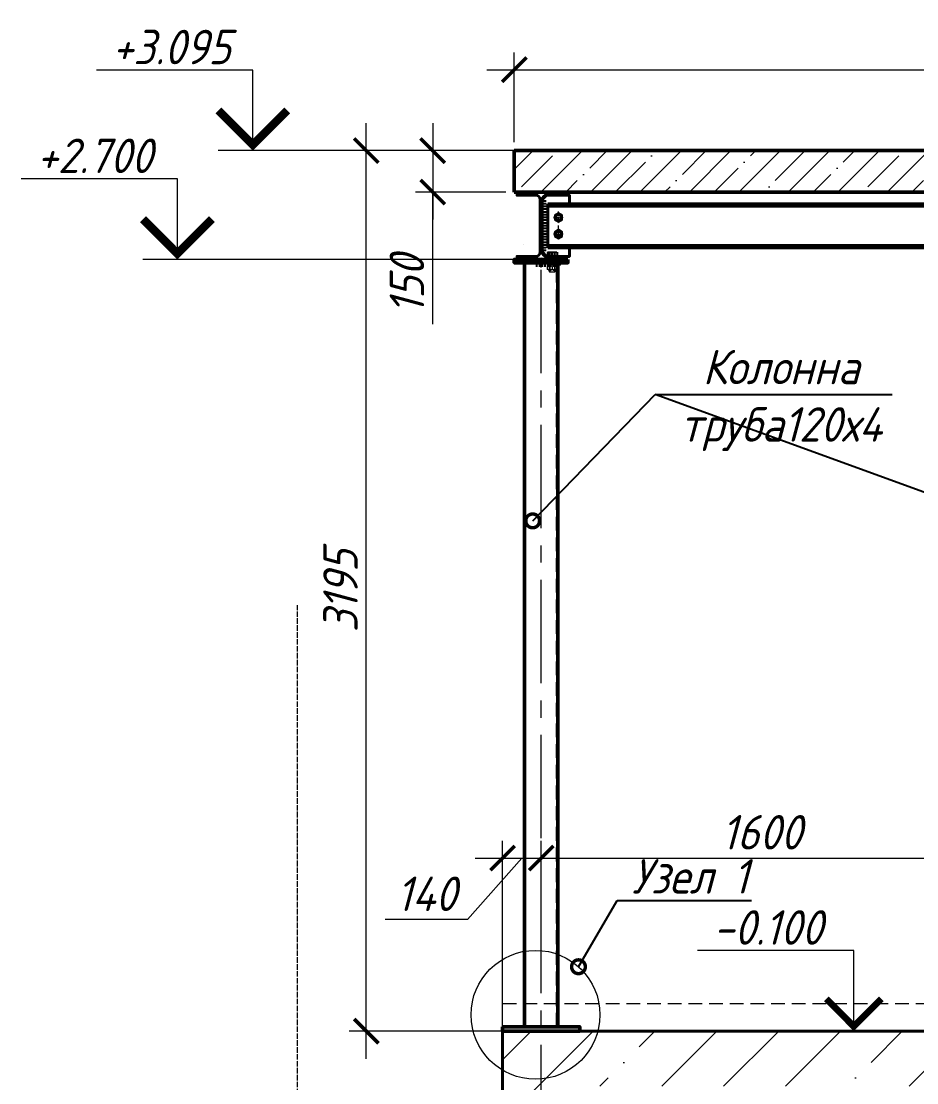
# Model space of a CAD drawing. Header units: millimetres. Extents: x 504091 to 2165846, y 135022 to 442887.
# Drawn here: x 885567 to 888819, y 245368 to 249219 of the extents above; entities that cross this region are included whole.
import ezdxf
from ezdxf import colors
from ezdxf.entities.mleader import LeaderData, LeaderLine
from ezdxf.math import Vec2, Vec3

# ---------------------------------------------------------------- set-up
doc = ezdxf.new("R2010")
doc.units = ezdxf.units.MM
for name, pattern in [('( Dashed )', [0.75, 0.5, -0.25]), ('ADSK_Линия сетки', [25, 20, -2.5, 0, -2.5]), ('CENTER2', [1.125, 0.75, -0.125, 0.125, -0.125]), ('осеваяX2', [4, 2.5, -0.5, 0.5, -0.5])]:
    doc.linetypes.add(name, pattern=pattern)
doc.layers.get('Defpoints').update_dxf_attribs({"color": 255})
for name, color, linetype in [('PDF _Геометрия', 7, 'Continuous'), ('PDF _Сплошная заливка', 7, 'Continuous'), ('SGRAND', 7, 'Continuous'), ('металл', 124, 'Continuous')]:
    doc.layers.add(name, color=color, linetype=linetype)
for name, color, linetype, lineweight in [('Лестницы', 7, 'Continuous', 18), ('Монолит тонкий', 204, 'Continuous', 9), ('Оси', 165, 'осеваяX2', 13), ('Размер', 7, 'Continuous', 13), ('размеры', 7, 'Continuous', 9), ('Размеры КР', 164, 'Continuous', 9)]:
    doc.layers.add(name, color=color, linetype=linetype, lineweight=lineweight)
doc.styles.add('GOST 2.304_new', font='isocpeur.ttf', dxfattribs={"width": 0.9, "oblique": 15})
doc.dimstyles.new('SPDS 1_50', dxfattribs={"dimscale": 50, "dimtxt": 2.5, "dimasz": 1.77, "dimexe": 1.25, "dimexo": 0.625, "dimtad": 1, "dimdec": 0, "dimrnd": 0.001, "dimzin": 9, "dimtxsty": 'GOST 2.304_new', "dimblk": 'ARCHTICK', "dimcen": 2.5, "dimdle": 2, "dimclrt": 256, "dimadec": 0, "dimazin": 2, "dimtfac": 0.75, "dimtdec": 0, "dimtmove": 1, "dimatfit": 3, "dimfxl": 0, "dimtolj": 1, "dimlwd": 9, "dimlwe": 9, "dimarcsym": 0})

# ---------------------------------------------------------------- blocks, each defined once
blk = doc.blocks.new('_ArchTick')
at = {"color": 0, "linetype": 'ByBlock', "const_width": 0.15}
blk.add_lwpolyline([(-0.5, -0.5), (0.5, 0.5)], dxfattribs=at)
blk = doc.blocks.new('*D1295')
at = {"layer": 'Defpoints', "color": 0, "lineweight": 20, "transparency": 16777216}
for p in [(887454.9, 246182.9), (887454.9, 245989.9), (887314.9, 245555.1)]:
    blk.add_point(p, dxfattribs=at)
at = {"layer": 'Размеры КР', "color": 0, "lineweight": 9, "transparency": 16777216}
for p, q in [((887314.9, 245586.4), (887314.9, 246245.4)), ((887454.9, 246021.1), (887454.9, 246245.4)), ((887384.9, 246182.9), (887187.4, 245959.7)), ((887214.9, 246182.9), (887554.9, 246182.9)), ((887187.4, 245959.7), (886888.9, 245959.7))]:
    blk.add_line(p, q, dxfattribs=at)
at = {"layer": 'Размеры КР', "color": 0, "lineweight": 9, "transparency": 16777216, "xscale": 88.5, "yscale": 88.5, "zscale": 88.5, "rotation": 180}
blk.add_blockref('_ArchTick', (887314.9, 246182.9), dxfattribs=at)
at = {"layer": 'Размеры КР', "color": 0, "lineweight": 9, "transparency": 16777216, "xscale": 88.5, "yscale": 88.5, "zscale": 88.5}
blk.add_blockref('_ArchTick', (887454.9, 246182.9), dxfattribs=at)
at = {"layer": 'Размеры КР', "lineweight": 20, "transparency": 16777216, "insert": (887038.2, 246053.4), "char_height": 125, "attachment_point": 5, "style": 'GOST 2.304_new'}
blk.add_mtext('\\A1;140', dxfattribs=at)
blk = doc.blocks.new('*D1296')
at = {"layer": 'Defpoints', "color": 0, "lineweight": 20, "transparency": 16777216}
for p in [(889054.9, 246182.9), (889054.9, 245905), (887454.9, 245865.1)]:
    blk.add_point(p, dxfattribs=at)
at = {"layer": 'Размеры КР', "color": 0, "lineweight": 9, "transparency": 16777216}
for p, q in [((887454.9, 245896.4), (887454.9, 246245.4)), ((889054.9, 245936.3), (889054.9, 246245.4)), ((887354.9, 246182.9), (889154.9, 246182.9))]:
    blk.add_line(p, q, dxfattribs=at)
at = {"layer": 'Размеры КР', "color": 0, "lineweight": 9, "transparency": 16777216, "xscale": 88.5, "yscale": 88.5, "zscale": 88.5, "rotation": 180}
blk.add_blockref('_ArchTick', (887454.9, 246182.9), dxfattribs=at)
at = {"layer": 'Размеры КР', "color": 0, "lineweight": 9, "transparency": 16777216, "xscale": 88.5, "yscale": 88.5, "zscale": 88.5}
blk.add_blockref('_ArchTick', (889054.9, 246182.9), dxfattribs=at)
at = {"layer": 'Размеры КР', "lineweight": 20, "transparency": 16777216, "insert": (888254.9, 246276.6), "char_height": 125, "attachment_point": 5, "style": 'GOST 2.304_new'}
blk.add_mtext('\\A1;1600', dxfattribs=at)
blk = doc.blocks.new('*D1349')
at = {"layer": 'Defpoints', "color": 0, "lineweight": 20, "transparency": 16777216}
for p in [(892812.3, 249043.6), (887357.4, 248749.8), (892812.3, 248749.8)]:
    blk.add_point(p, dxfattribs=at)
at = {"layer": 'Размеры КР', "color": 0, "lineweight": 9, "transparency": 16777216}
for p, q in [((887357.4, 248781), (887357.4, 249106.1)), ((892812.3, 248781), (892812.3, 249106.1)), ((887257.4, 249043.6), (892912.3, 249043.6))]:
    blk.add_line(p, q, dxfattribs=at)
at = {"layer": 'Размеры КР', "color": 0, "lineweight": 9, "transparency": 16777216, "xscale": 88.5, "yscale": 88.5, "zscale": 88.5, "rotation": 180}
blk.add_blockref('_ArchTick', (887357.4, 249043.6), dxfattribs=at)
at = {"layer": 'Размеры КР', "color": 0, "lineweight": 9, "transparency": 16777216, "xscale": 88.5, "yscale": 88.5, "zscale": 88.5}
blk.add_blockref('_ArchTick', (892812.3, 249043.6), dxfattribs=at)
at = {"layer": 'Размеры КР', "lineweight": 20, "transparency": 16777216, "insert": (890084.9, 249137.3), "char_height": 125, "attachment_point": 5, "style": 'GOST 2.304_new'}
blk.add_mtext('\\A1;5455', dxfattribs=at)
blk = doc.blocks.new('*D1350')
at = {"layer": 'Defpoints', "color": 0, "lineweight": 20, "transparency": 16777216}
for p in [(887357.4, 248749.8), (887061.2, 248599.6), (887357.4, 248599.6)]:
    blk.add_point(p, dxfattribs=at)
at = {"layer": 'Размеры КР', "color": 0, "lineweight": 9, "transparency": 16777216}
for p, q in [((887061.2, 248849.8), (887061.2, 248499.6)), ((887326.2, 248749.8), (886998.7, 248749.8)), ((887326.1, 248599.6), (886998.7, 248599.6)), ((887061.2, 248119.9), (887061.2, 248599.6))]:
    blk.add_line(p, q, dxfattribs=at)
at = {"layer": 'Размеры КР', "color": 0, "lineweight": 9, "transparency": 16777216, "xscale": 88.5, "yscale": 88.5, "zscale": 88.5}
for p, rotation in [((887061.2, 248749.8), 90), ((887061.2, 248599.6), 270)]:
    blk.add_blockref('_ArchTick', p, dxfattribs=dict(at, rotation=rotation))
at = {"layer": 'Размеры КР', "lineweight": 20, "transparency": 16777216, "insert": (886967.5, 248263.5), "char_height": 125, "attachment_point": 5, "rotation": 90, "style": 'GOST 2.304_new'}
blk.add_mtext('\\A1;150', dxfattribs=at)
blk = doc.blocks.new('*D1355')
at = {"layer": 'Defpoints', "color": 0, "lineweight": 20, "transparency": 16777216}
for p in [(886820, 248749.8), (887860.4, 248749.8), (887777.2, 245555.1)]:
    blk.add_point(p, dxfattribs=at)
at = {"layer": 'Размеры КР', "color": 0, "lineweight": 9, "transparency": 16777216}
for p, q in [((886820, 245455.1), (886820, 248849.8)), ((887829.1, 248749.8), (886757.5, 248749.8)), ((887746, 245555.1), (886757.5, 245555.1))]:
    blk.add_line(p, q, dxfattribs=at)
at = {"layer": 'Размеры КР', "color": 0, "lineweight": 9, "transparency": 16777216, "xscale": 88.5, "yscale": 88.5, "zscale": 88.5}
for p, rotation in [((886820, 248749.8), 90), ((886820, 245555.1), 270)]:
    blk.add_blockref('_ArchTick', p, dxfattribs=dict(at, rotation=rotation))
at = {"layer": 'Размеры КР', "lineweight": 20, "transparency": 16777216, "insert": (886726.3, 247152.5), "char_height": 125, "attachment_point": 5, "rotation": 90, "style": 'GOST 2.304_new'}
blk.add_mtext('\\A1;3195', dxfattribs=at)
blk = doc.blocks.new('_DotSmall')
at = {"color": 0, "linetype": 'ByBlock', "lineweight": 35, "const_width": 0.5}
blk.add_lwpolyline([(-0.0625, 0, 1), (0.0625, 0, 1)], format="xyb", close=True, dxfattribs=at)

msp = doc.modelspace()

# ---------------------------------------------------------------- hatches: boundary and pattern name
at = {"layer": 'SGRAND', "lineweight": 20}
h = msp.add_hatch(dxfattribs=at)
h.set_pattern_fill('ANSI35', color=256, scale=20)
h.paths.add_polyline_path([(887357.416, 248749.7753), (892812.3228, 248749.7753), (892812.3228, 248598.6437), (887357.416, 248598.6437)])
h = msp.add_hatch(dxfattribs=at)
h.set_pattern_fill('ANSI35', color=256, scale=50)
h.paths.add_polyline_path([(888974.8849, 245555.1421), (888974.8849, 245355.1421), (889984.8694, 245355.1421), (889984.8694, 243155.1421), (890184.8694, 243155.1421), (890184.8694, 245355.1421), (892654.8694, 245355.1421), (892654.8694, 243155.1421), (892854.8694, 243155.1421), (892854.8694, 245555.1421)])
h.paths.add_polyline_path([(888974.8849, 245555.1421), (887314.8694, 245555.1421), (887314.8694, 243155.1421), (887514.8694, 243155.1421), (887514.8694, 245355.1421), (888974.8849, 245355.1421)])
h.paths.add_polyline_path([(888426.2842, 243155.1421), (887514.8694, 243155.1421), (887314.8694, 243155.1421), (887014.8694, 243155.1421), (887014.8694, 242855.1421), (888460.0268, 242855.1421)])
h.paths.add_polyline_path([(893069.8755, 243155.1421), (892854.8694, 243155.1421), (892654.8694, 243155.1421), (890184.8694, 243155.1421), (889984.8694, 243155.1421), (888426.2842, 243155.1421), (888460.0268, 242855.1421), (893069.8755, 242855.1421)])
h.paths.add_polyline_path([(893154.8694, 243155.1421), (893069.8755, 243155.1421), (893069.8755, 242855.1421), (893154.8694, 242855.1421)])

# ---------------------------------------------------------------- linework, layer by layer
at = {"layer": 'PDF _Геометрия', "lineweight": 40}
for p, q in [((889031.1866, 248557.2122), (887478.5677, 248557.2122)), ((887478.5677, 248557.2122), (887478.5677, 248397.2489)), ((887478.5677, 248557.2122), (887478.5677, 248397.2489)), ((887478.5677, 248397.2489), (889031.1866, 248397.2489))]:
    msp.add_line(p, q, dxfattribs=at)
for points in [[(887435.5088, 248587.9537), (887367.3762, 248587.9537), (887367.3762, 248598.9565), (887542.3626, 248598.9565), (887542.3626, 248587.9537), (887474.4416, 248587.9537)], [(887557.3856, 248397.2489), (887557.3856, 248365.994), (887474.23, 248365.994), (887458.3607, 248382.075), (887458.3607, 248572.0843), (887474.23, 248587.9537), (887557.3856, 248587.9537), (887557.3856, 248557.2122)], [(887478.5677, 248548.7485), (889031.1866, 248548.7485)], [(887478.5677, 248405.501), (889031.1866, 248405.501)], [(887474.4416, 248365.994), (887542.3626, 248365.994), (887542.3626, 248354.9913), (887367.3762, 248354.9913), (887367.3762, 248365.994), (887435.5088, 248365.994)]]:
    msp.add_lwpolyline(points, dxfattribs=at)
for points in [[(887435.5088, 248365.994, 0.402898642), (887451.3781, 248382.075), (887451.3781, 248572.0843, 0.414208609), (887435.403, 248588.1653)], [(887474.3358, 248588.1653, 0.414208609), (887458.3607, 248572.0843), (887458.3607, 248382.075, 0.406857093), (887474.4416, 248365.994)]]:
    msp.add_lwpolyline(points, format="xyb", dxfattribs=at)
at = {"layer": 'PDF _Геометрия', "lineweight": 9}
for points in [[(887542.3626, 248587.9537), (887474.4416, 248587.9537)], [(887517.8179, 248547.0558), (887517.8179, 248547.0558)], [(887508.0847, 248505.6445), (887508.0847, 248505.8561), (887507.8731, 248507.7605)], [(887508.0847, 248508.8184), (887508.2963, 248509.4532), (887508.7195, 248510.7227)], [(887508.9311, 248511.5691), (887509.7774, 248512.8387), (887510.2006, 248513.2618)], [(887510.8354, 248513.8966), (887511.047, 248514.3198), (887512.3165, 248515.1662)], [(887513.1629, 248515.8009), (887514.2209, 248516.4357), (887515.0672, 248516.6473)], [(887515.9136, 248516.8589), (887516.1252, 248516.8589), (887517.8179, 248517.0705)], [(887517.8179, 248516.4357), (887517.8179, 248528.9196)], [(887517.8179, 248510.088), (887517.8179, 248510.088)], [(887454.9752, 248475.8101), (887454.9752, 248492.7374)], [(887503.2181, 248507.1257), (887503.2181, 248507.1257)], [(887508.9311, 248502.8939), (887508.5079, 248503.9518), (887508.2963, 248504.7982)], [(887510.4122, 248500.3548), (887510.2006, 248500.5663), (887509.3543, 248502.0475)], [(887509.5658, 248507.1257), (887522.0498, 248507.1257)], [(887512.7397, 248498.4504), (887511.4702, 248499.2968), (887511.2586, 248499.72)], [(887515.4904, 248497.3925), (887514.8556, 248497.6041), (887513.5861, 248498.0272)], [(887518.4527, 248496.9693), (887516.76, 248497.1809), (887516.5484, 248497.1809)], [(887517.8179, 248491.4679), (887517.8179, 248503.9518)], [(887517.8179, 248485.1201), (887517.8179, 248485.1201)], [(887517.8179, 248466.2885), (887517.8179, 248478.7724)], [(887521.415, 248497.8157), (887520.357, 248497.3925), (887519.5107, 248497.1809)], [(887523.9541, 248499.0852), (887523.7425, 248498.8736), (887522.4729, 248498.0272)], [(887526.07, 248501.4127), (887525.2236, 248500.1432), (887524.8004, 248499.9316)], [(887527.3395, 248503.9518), (887527.128, 248503.317), (887526.7048, 248502.2591)], [(887527.9743, 248507.1257), (887527.7627, 248505.2214), (887527.7627, 248505.0098)], [(887528.1859, 248507.1257), (887528.1859, 248507.1257)], [(887505.334, 248447.0336), (887505.334, 248447.0336)], [(887508.0847, 248445.7641), (887507.8731, 248447.6684)], [(887508.0847, 248448.7264), (887508.2963, 248449.5728), (887508.7195, 248450.6307)], [(887508.9311, 248442.8018), (887508.5079, 248443.8598), (887508.2963, 248444.7061)], [(887508.9311, 248451.4771), (887509.7774, 248452.9582), (887510.2006, 248453.1698)], [(887510.4122, 248440.4743), (887510.2006, 248440.6859), (887509.3543, 248441.9554)], [(887510.8354, 248454.0162), (887511.047, 248454.2278), (887512.3165, 248455.2857)], [(887512.7397, 248438.57), (887511.4702, 248439.4163), (887511.2586, 248439.6279)], [(887511.6818, 248447.0336), (887524.1657, 248447.0336)], [(887513.1629, 248455.7089), (887514.2209, 248456.3437), (887515.0672, 248456.5553)], [(887515.4904, 248437.3004), (887514.8556, 248437.512), (887513.5861, 248437.9352)], [(887515.9136, 248456.7669), (887516.1252, 248456.7669), (887517.8179, 248456.9785)], [(887518.4527, 248437.0888), (887516.76, 248437.0888), (887516.5484, 248437.0888)], [(887517.8179, 248460.1523), (887517.8179, 248460.1523)], [(887517.8179, 248441.3207), (887517.8179, 248453.8046)], [(887517.8179, 248435.1845), (887517.8179, 248435.1845)], [(887521.415, 248437.7236), (887520.357, 248437.3004), (887519.5107, 248437.3004)], [(887523.9541, 248439.2048), (887523.7425, 248438.9932), (887522.4729, 248438.1468)], [(887526.07, 248441.3207), (887525.2236, 248440.2627), (887524.8004, 248439.8395)], [(887527.3395, 248444.0714), (887527.128, 248443.4366), (887526.7048, 248442.167)], [(887527.9743, 248447.0337), (887527.7627, 248445.1293), (887527.7627, 248444.9177)], [(887530.3018, 248447.0336), (887530.3018, 248447.0336)], [(887391.9209, 248410.2167), (887391.9209, 248410.2167)], [(887454.9752, 248375.9388), (887454.9752, 248400.9067)], [(887435.5088, 248365.994), (887367.3762, 248365.994)], [(887454.9752, 248363.4549), (887454.9752, 248363.4549)], [(887474.4416, 248365.994), (887542.3626, 248365.994)], [(887484.371, 248368.9563), (887484.371, 248365.994)], [(887484.7941, 248310.3454), (887484.7941, 248368.3216)], [(887504.6838, 248354.9913), (887484.7941, 248354.9913)], [(887486.0637, 248379.7475), (887486.0637, 248368.9563), (887486.0637, 248309.0759)], [(887494.7389, 248378.9011), (887494.7389, 248366.4172)], [(887494.7389, 248360.2811), (887494.7389, 248360.2811)], [(887494.7389, 248353.9333), (887494.7389, 248341.4494)], [(887503.4142, 248379.7475), (887503.4142, 248368.9563), (887503.4142, 248309.0759)], [(887504.6838, 248368.3216), (887504.6838, 248310.3454)], [(887505.3185, 248368.9563), (887505.3185, 248365.994)], [(887394.8832, 248343.1421), (887514.8556, 248343.1421)], [(887454.7481, 248325.7916), (887454.7481, 248350.971)], [(887454.9752, 248325.7916), (887454.9752, 248350.971)], [(887486.0637, 248350.971), (887486.0637, 248337.006)], [(887486.0637, 248332.9857), (887486.0637, 248319.0207)], [(887494.7389, 248335.1017), (887494.7389, 248335.1017)], [(887494.7389, 248328.9655), (887494.7389, 248316.4816)], [(887503.4142, 248350.971), (887503.4142, 248337.006)], [(887503.4142, 248332.9857), (887503.4142, 248319.0207)], [(887454.9752, 248313.3077), (887454.9752, 248313.3077)], [(887494.7389, 248310.1338), (887494.7389, 248310.1338)]]:
    msp.add_lwpolyline(points, dxfattribs=at)
at = {"layer": 'PDF _Геометрия', "lineweight": 25}
for points in [[(887473.3837, 248567.0061), (887458.3607, 248567.0061)], [(887473.3837, 248557.0613), (887458.3607, 248557.0613)], [(887473.3837, 248547.1165), (887458.3607, 248547.1165)], [(887473.3837, 248536.9601), (887458.3607, 248536.9601)], [(887473.3837, 248527.0153), (887458.3607, 248527.0153)], [(887473.3837, 248517.0705), (887458.3607, 248517.0705)], [(887473.3837, 248507.1257), (887458.3607, 248507.1257)], [(887473.3837, 248496.9693), (887458.3607, 248496.9693)], [(887473.3837, 248487.0245), (887458.3607, 248487.0245)], [(887473.3837, 248477.0797), (887458.3607, 248477.0797)], [(887473.3837, 248467.1349), (887458.3607, 248467.1349)], [(887473.3837, 248456.9785), (887458.3607, 248456.9785)], [(887473.3837, 248447.0337), (887458.3607, 248447.0337)], [(887473.3837, 248437.0888), (887458.3607, 248437.0888)], [(887473.3837, 248427.144), (887458.3607, 248427.144)], [(887473.3837, 248416.9876), (887458.3607, 248416.9876)], [(887473.3837, 248407.0428), (887458.3607, 248407.0428)], [(887473.3837, 248397.098), (887458.3607, 248397.098)], [(887473.3837, 248387.1532), (887458.3607, 248387.1532)], [(887483.313, 248381.0171), (887483.313, 248365.994)], [(887493.2578, 248381.0171), (887493.2578, 248365.994)], [(887503.2026, 248381.0171), (887503.2026, 248365.994)], [(887513.359, 248381.0171), (887513.359, 248365.994)], [(887439.7251, 248328.1191), (887439.7251, 248343.1421)], [(887449.8815, 248328.1191), (887449.8815, 248343.1421)], [(887459.8263, 248328.1191), (887459.8263, 248343.1421)], [(887469.7711, 248328.1191), (887469.7711, 248343.1421)], [(887479.7159, 248328.1191), (887479.7159, 248343.1421)], [(887489.8723, 248328.1191), (887489.8723, 248343.1421)], [(887499.8171, 248328.1191), (887499.8171, 248343.1421)], [(887509.762, 248328.1191), (887509.762, 248343.1421)]]:
    msp.add_lwpolyline(points, dxfattribs=at)
at = {"layer": 'PDF _Геометрия', "lineweight": 9}
for points in [[(887503.0065, 248498.4504), (887517.8179, 248489.7752), (887532.8409, 248498.4504), (887532.8409, 248515.8009), (887517.8179, 248524.2646), (887503.0065, 248515.8009)], [(887503.0065, 248438.3584), (887517.8179, 248429.6831), (887532.8409, 248438.3584), (887532.8409, 248455.7089), (887517.8179, 248464.3842), (887503.0065, 248455.7089)], [(887513.359, 248368.9563), (887513.359, 248365.994), (887476.3305, 248365.994), (887476.3305, 248368.9563)], [(887477.3884, 248379.7475), (887480.5623, 248381.6518), (887509.1272, 248381.6518), (887512.0895, 248379.7475), (887512.0895, 248368.9563), (887477.3884, 248368.9563)], [(887512.0895, 248332.9857), (887512.0895, 248319.0207), (887508.704, 248317.1164), (887480.9855, 248317.1164), (887477.3884, 248319.0207), (887477.3884, 248332.9857), (887480.9855, 248335.1017), (887508.704, 248335.1017), (887512.0895, 248337.006), (887512.0895, 248350.971), (887508.704, 248353.087), (887480.9855, 248353.087), (887477.3884, 248350.971), (887477.3884, 248337.006), (887480.9855, 248335.1017), (887508.704, 248335.1017)], [(887486.0637, 248309.0759), (887484.7941, 248310.3454), (887504.6838, 248310.3454), (887503.4142, 248309.0759)]]:
    msp.add_lwpolyline(points, close=True, dxfattribs=at)
at = {"layer": 'PDF _Геометрия', "lineweight": 25}
for points in [[(887512.3283, 248379.912, 0.204687576), (887503.5985, 248379.912, 0.102893989), (887486.2063, 248379.9167, 0.204687576), (887477.5727, 248379.912)], [(887508.6573, 248353.0867, 0.190384758), (887503.5072, 248351.0984, 0.190411574), (887498.3827, 248353.0867)], [(887498.3827, 248335.3135, 0.190384758), (887503.5072, 248337.3019, 0.190411574), (887508.6573, 248335.3135)], [(887508.6573, 248335.1014, 0.190384758), (887503.5072, 248333.1131, 0.190411574), (887498.3827, 248335.1014)], [(887498.3827, 248317.1166, 0.190384758), (887503.5072, 248319.105, 0.190411574), (887508.6573, 248317.1167)]]:
    msp.add_lwpolyline(points, format="xyb", dxfattribs=at)
for centre, radius in [((887517.7122, 248507.2314), 13.8593), ((887517.7123, 248507.2313), 8.5696), ((887517.7122, 248447.1394), 13.8593), ((887517.7123, 248447.1393), 8.5696)]:
    msp.add_circle(centre, radius, dxfattribs=at)
for centre, radius, start, end in [((887484.0537, 248368.4275), 0.7404, 359.9894496, 90.0105504), ((887505.6358, 248368.4275), 0.7404, 89.9894496, 180.0105505), ((887481.0913, 248345.5758), 7.5111, 47.3283556, 90.4512565), ((887481.0913, 248327.5905), 7.5111, 47.3283556, 90.4512565), ((887481.091, 248342.8253), 7.5121, 269.551709, 312.668679), ((887481.091, 248324.6284), 7.5121, 269.551709, 312.668679), ((887491.4596, 248345.5749), 7.5121, 89.551709, 132.668679), ((887491.4596, 248327.5896), 7.5121, 89.551709, 132.668679), ((887491.4593, 248342.8244), 7.5111, 227.3283556, 270.4512565), ((887491.4593, 248324.6275), 7.5111, 227.3283556, 270.4512565), ((887511.772, 248346.2102), 14.7056, 281.9590731, 347.8990555), ((887511.7875, 248346.2102), 14.7056, 281.9590731, 347.8990555)]:
    msp.add_arc(centre, radius, start, end, dxfattribs=at)
at = {"layer": 'PDF _Сплошная заливка', "lineweight": 20, "transparency": 33554559}
for points in [[(887514.8556, 248331.7162), (887514.8556, 248343.1421), (887517.1831, 248332.351)], [(887514.8556, 248343.1421), (887517.1831, 248332.351), (887517.1831, 248343.1421)], [(887517.1831, 248332.351), (887517.1831, 248343.1421), (887519.2991, 248333.4089)], [(887517.1831, 248343.1421), (887519.2991, 248333.4089), (887519.2991, 248343.1421)], [(887519.2991, 248333.4089), (887519.2991, 248343.1421), (887521.2034, 248334.8901)], [(887519.2991, 248343.1421), (887521.2034, 248334.8901), (887521.2034, 248343.1421)], [(887521.2034, 248334.8901), (887521.2034, 248343.1421), (887522.8961, 248336.5828)], [(887521.2034, 248343.1421), (887522.8961, 248336.5828), (887522.8961, 248343.1421)], [(887522.8961, 248336.5828), (887522.8961, 248343.1421), (887524.3773, 248338.4871)], [(887522.8961, 248343.1421), (887524.3773, 248338.4871), (887524.3773, 248343.1421)], [(887524.3773, 248338.4871), (887524.3773, 248343.1421), (887525.4352, 248340.8146)], [(887524.3773, 248343.1421), (887525.4352, 248340.8146), (887525.4352, 248343.1421)], [(887525.4352, 248340.8146), (887525.4352, 248343.1421), (887526.07, 248343.1421)]]:
    msp.add_solid(points, dxfattribs=at)
at = {"layer": 'Лестницы', "color": 5, "linetype": '( Dashed )', "lineweight": 9, "ltscale": 100}
for p, q in [((887398.8694, 245571.1421), (887398.8694, 248343.1421)), ((887510.8694, 245571.1421), (887510.8694, 248343.1421)), ((887314.8694, 245655.1421), (892854.8694, 245655.1421)), ((887314.8694, 245555.1421), (887314.8694, 245655.1421))]:
    msp.add_line(p, q, dxfattribs=at)
at = {"layer": 'металл', "lineweight": 50, "ltscale": 500}
for p, q in [((887357.3913, 248599.6433), (887357.416, 248749.7753)), ((892812.3228, 248749.7753), (887357.416, 248749.7753)), ((887357.3913, 248599.6433), (892812.3228, 248598.6437)), ((887394.8694, 245571.1421), (887394.8694, 248343.1421)), ((887514.8694, 245571.1421), (887514.8694, 248343.1421))]:
    msp.add_line(p, q, dxfattribs=at)
for points in [[(887552.2919, 248354.9913), (887357.416, 248354.9913), (887357.416, 248343.1421), (887552.2919, 248343.1421)], [(887314.8694, 245571.1421), (887594.8694, 245571.1421), (887594.8694, 245555.1421), (887314.8694, 245555.1421)]]:
    msp.add_lwpolyline(points, close=True, dxfattribs=at)
at = {"layer": 'Монолит тонкий', "lineweight": 40, "ltscale": 100}
for q in [(892854.8694, 245555.1421), (887314.8694, 243155.1421)]:
    msp.add_line((887314.8694, 245555.1421), q, dxfattribs=at)
at = {"layer": 'Оси', "linetype": 'CENTER2', "ltscale": 500}
msp.add_line((887454.8694, 245129.927), (887454.8694, 248552.7928), dxfattribs=at)
at = {"layer": 'Оси', "linetype": 'ADSK_Линия сетки'}
msp.add_line((886569.8755, 241259.8885), (886569.8755, 247100.1427), dxfattribs=at)
at = {"layer": 'размеры', "ltscale": 50}
for points in [[(886408.2205, 248749.7753), (886408.2205, 249042.079), (885841.099, 249042.079)], [(886134.4025, 248354.9913), (886134.4025, 248647.2949), (885567.2809, 248647.2949)], [(888589.8116, 245555.1421), (888589.8116, 245847.4458), (888022.6901, 245847.4458)]]:
    msp.add_lwpolyline(points, dxfattribs=at)
for points, const_width in [([(886533.2205, 248895.9885), (886408.2205, 248770.9885), (886283.2205, 248895.9885)], 30), ([(886259.4025, 248501.2045), (886134.4025, 248376.2045), (886009.4025, 248501.2045)], 30), ([(888689.8116, 245672.1127), (888589.8116, 245572.1127), (888489.8116, 245672.1127)], 24)]:
    msp.add_lwpolyline(points, dxfattribs=dict(at, const_width=const_width))
at = {"layer": 'Размеры КР', "lineweight": 20}
for p, q in [((887034.1857, 248749.7753), (886282.4677, 248749.7753)), ((887357.416, 248354.9913), (886008.6496, 248354.9913))]:
    msp.add_line(p, q, dxfattribs=at)
msp.add_lwpolyline([(887357.416, 248749.7753), (892812.3228, 248749.7753), (892812.3228, 248598.6437), (887357.3913, 248599.6433)], close=True, dxfattribs=at)
msp.add_circle((887434.436, 245614.2665), 233.9262, dxfattribs=at)

# ---------------------------------------------------------------- texts
at = {"layer": 'размеры', "ltscale": 50, "style": 'GOST 2.304_new', "oblique": 15, "width": 0.9}
for s, p in [('+3.095', (885897.3761, 249063.3651)), ('+2.700', (885623.5581, 248668.5811)), ('-0.100', (888078.9672, 245868.732))]:
    msp.add_text(s, height=125, dxfattribs=at).set_placement(p)

# ---------------------------------------------------------------- dimensions: what is measured, and where the dimension line sits
at = {"layer": 'Размеры КР', "lineweight": 20}
for base, p1, p2, picture, middle in [((892812.3228, 249043.5987), (887357.416, 248749.7753), (892812.3228, 248749.7753), '*D1349', (890084.8694, 249137.3487)), ((889054.8849, 246182.8963), (887454.8694, 245865.1463), (889054.8849, 245905.0376), '*D1296', (888254.8771, 246276.6463))]:
    dim = msp.add_linear_dim(base=base, p1=p1, p2=p2, dimstyle='SPDS 1_50', dxfattribs=at)
    dim.commit()
    dim.dimension.update_dxf_attribs({"geometry": picture, "text_midpoint": middle})
dim = msp.add_linear_dim(base=(886820.0184, 248749.7753), p1=(887777.2188, 245555.1421), p2=(887860.3624, 248749.7753), angle=90, dimstyle='SPDS 1_50', dxfattribs=at)
dim.commit()
dim.dimension.update_dxf_attribs({"geometry": '*D1355', "text_midpoint": (886726.2684, 247152.4587)})
dim = msp.add_linear_dim(base=(887061.2187, 248599.6433), p1=(887357.416, 248749.7753), p2=(887357.3913, 248599.6433), angle=90, dimstyle='SPDS 1_50', dxfattribs=at)
dim.commit()
dim.dimension.update_dxf_attribs({"geometry": '*D1350', "text_midpoint": (887018.7086, 248263.4823), "dimtype": 160})
dim = msp.add_linear_dim(base=(887454.8694, 246182.8963), p1=(887314.8694, 245555.1421), p2=(887454.8694, 245989.8872), dimstyle='SPDS 1_50', dxfattribs=at)
dim.commit()
dim.dimension.update_dxf_attribs({"geometry": '*D1295', "text_midpoint": (887156.1614, 245959.6858), "dimtype": 160})

# ---------------------------------------------------------------- leaders
at = {"layer": 'Размер', "ltscale": 20}
ml = msp.add_multileader_mtext('Standard', dxfattribs=at)
ml.set_content('\\A1;Колонна\\Pтруба120х4', color=256, style='GOST 2.304_new')
ml.set_leader_properties()
ml.set_arrow_properties(name='DOTSMALL')
ml.build(insert=Vec2(0, 0))
ml.multileader.update_dxf_attribs({"text_left_attachment_type": 6, "text_right_attachment_type": 6, "dogleg_length": 1, "arrow_head_size": 100})
ctx = ml.context
ctx.base_point, ctx.char_height, ctx.arrow_head_size, ctx.landing_gap_size, ctx.plane_origin = Vec3(887870.0333, 247864.7953), 125, 100, 0, Vec3(867851.3017, 393708.6712)
ctx.left_attachment, ctx.right_attachment, ctx.text_align_type = 6, 6, 1
notes = []
notes.append((ctx, [(1, (1, 1, 0), (887869.0333, 247864.7953), (1, 0), 1, [(0, [(889080.0534, 247425.0422)], 0, []), (1, [(887424.0534, 247406.5208)], 0, [])])]))
ctx.mtext.insert, ctx.mtext.rotation, ctx.mtext.width, ctx.mtext.alignment, ctx.mtext.flow_direction = Vec3(888325.7465, 248027.2953), 6.283185307, 1286.674802, 2, 5
ml = msp.add_multileader_mtext('Standard', dxfattribs=at)
ml.set_content('\\A1;Узел 1', color=256, style='GOST 2.304_new')
ml.set_leader_properties()
ml.set_arrow_properties(name='DOTSMALL')
ml.build(insert=Vec2(0, 0))
ml.multileader.update_dxf_attribs({"text_left_attachment_type": 6, "text_right_attachment_type": 6, "dogleg_length": 1, "arrow_head_size": 100})
ctx = ml.context
ctx.base_point, ctx.char_height, ctx.arrow_head_size, ctx.landing_gap_size, ctx.plane_origin = Vec3(887751.2915, 246029.0988), 125, 100, 0, Vec3(865912.8625, 392458.1138)
ctx.left_attachment, ctx.right_attachment, ctx.text_align_type = 6, 6, 1
notes.append((ctx, [(1, (1, 1, 0), (887731.2915, 246029.0988), (1, 0), 20, [(0, [(887590.3175, 245788.6868)], 0, [])])]))
ctx.mtext.insert, ctx.mtext.rotation, ctx.mtext.width, ctx.mtext.alignment, ctx.mtext.flow_direction = Vec3(887995.7226, 246179.0988), 6.283185307, 1286.674802, 2, 5
for ctx, leaders in notes:
    for number, flags, end, landing, length, lines in leaders:
        leader = LeaderData()
        leader.index, (leader.has_last_leader_line, leader.has_dogleg_vector, leader.attachment_direction) = number, flags
        leader.last_leader_point, leader.dogleg_vector, leader.dogleg_length = Vec3(end), Vec3(landing), length
        for number, points, colour, breaks in lines:
            line = LeaderLine()
            line.index, line.vertices, line.color, line.breaks = number, Vec3.list(points), colors.encode_raw_color(colour), breaks
            leader.lines.append(line)
        ctx.leaders.append(leader)

doc.saveas('drawing.dxf')
